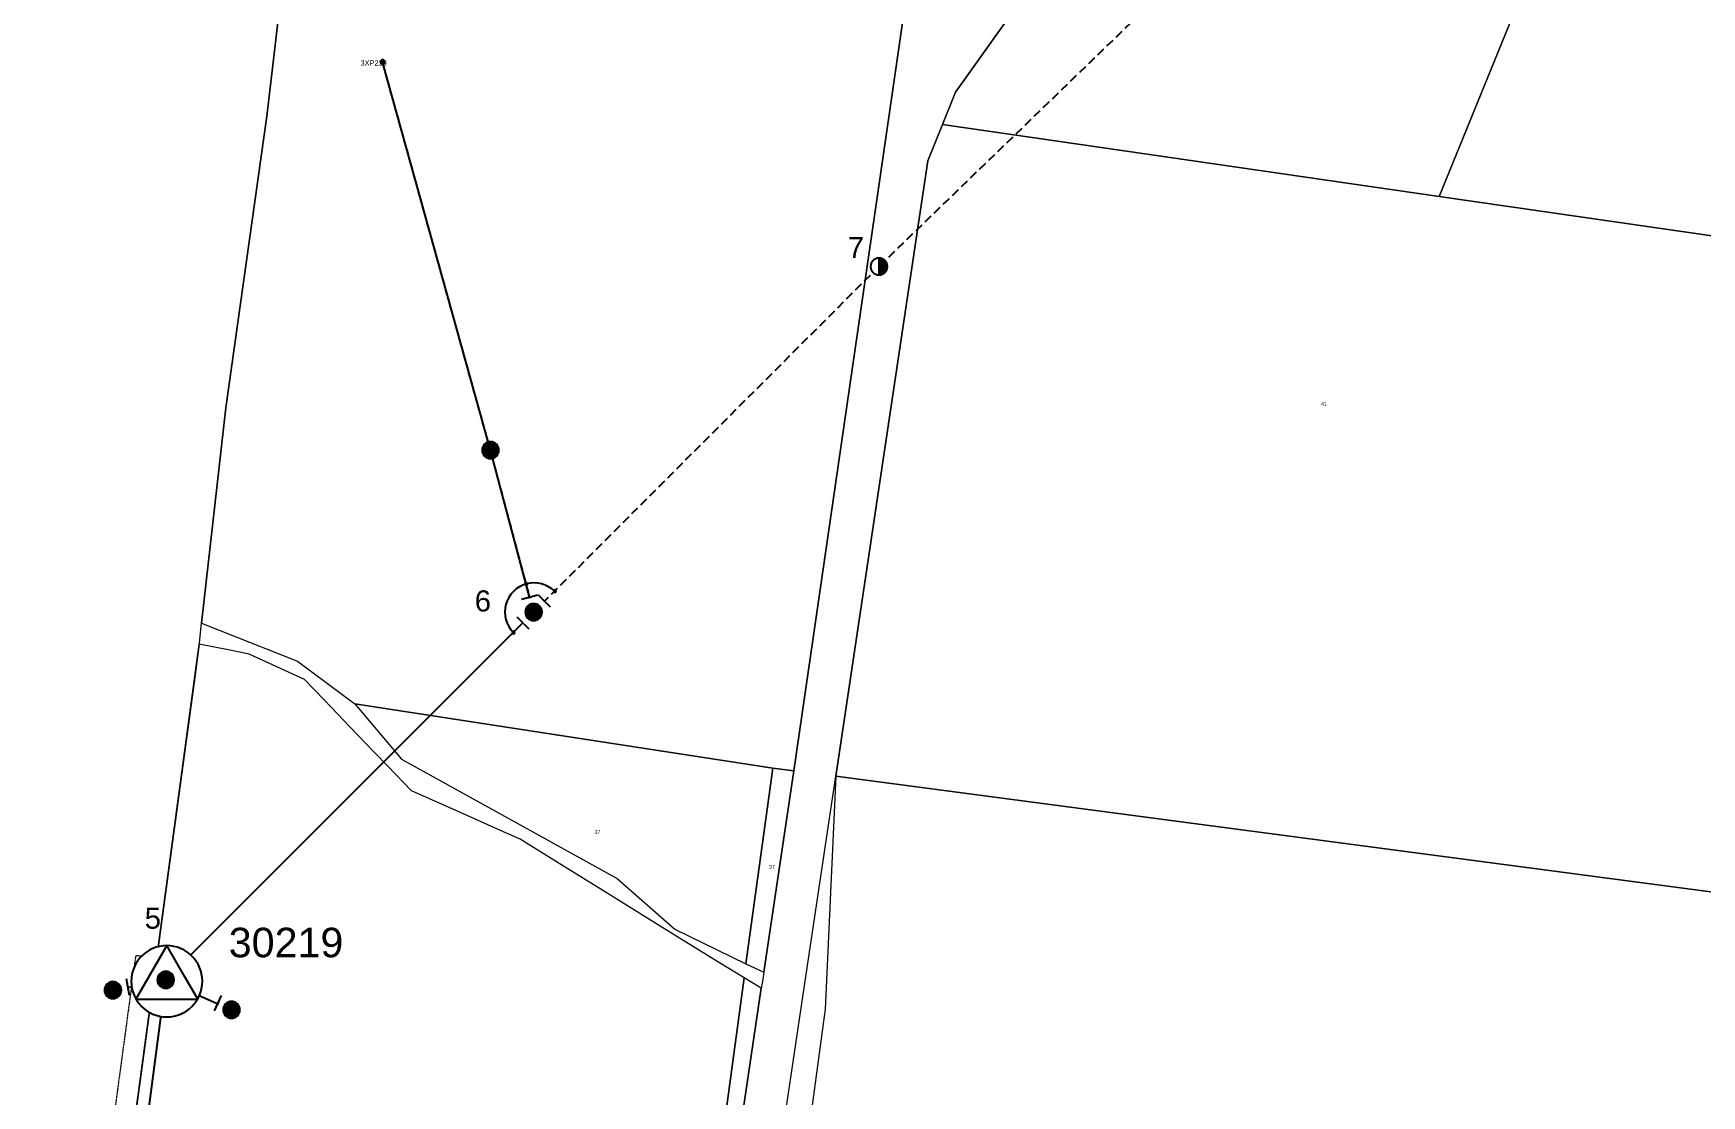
# Model space of a CAD drawing. Header units: metres. Extents: x 257896 to 264438, y 6185680 to 6189085.
# Drawn here: x 261046 to 261838, y 6187561 to 6188065 of the extents above; entities that cross this region are included whole.
import ezdxf
from ezdxf.enums import TextEntityAlignment as Align

# ---------------------------------------------------------------- set-up
doc = ezdxf.new("R2010")
doc.units = ezdxf.units.M
for name, pattern in [('Cable Exist OH', [1, 1, 0]), ('Cable New OH', [6, 4, -2]), ('HIDDEN', [0.375, 0.25, -0.125]), ('HIDDEN2', [0.1875, 0.125, -0.0625])]:
    doc.linetypes.add(name, pattern=pattern)
doc.layers.get('0').update_dxf_attribs({"color": 6})
for name, color, linetype in [('_User_HV_Exist', 7, 'Continuous'), ('Mains_HV_NEW', 2, 'Continuous'), ('Mains_HV_New_A10', 2, 'Continuous'), ('Mains_HV_New_B10', 2, 'Continuous'), ('Mains_HV_NEW_Hardwired', 2, 'Continuous'), ('Mains_LV_EXT', 7, 'Continuous'), ('OH_Details_NEW', 2, 'Continuous'), ('OH_Details_SP_MISC', 7, 'Continuous'), ('Sub_SP_TR_HV_LV_MOD', 3, 'Continuous'), ('SupportsOH_SP_TR_HV_LV_SL_MOD', 3, 'Continuous'), ('SupportsOH_SP_TR_HV_LV_SL_NEW', 2, 'Continuous')]:
    doc.layers.add(name, color=color, linetype=linetype)
for name, color, linetype, lineweight in [('Cadastre Land Parcels_SP_EXT', 9, 'Continuous', 5), ('Cadastre Other Property_SP_EXT', 9, 'HIDDEN', 5), ('Cadastre Roads_SP_EXT', 9, 'Continuous', 5)]:
    doc.layers.add(name, color=color, linetype=linetype, lineweight=lineweight)
doc.layers.get('0').freeze()
doc.styles.add('iecARIAL', font='arial.ttf', dxfattribs={"height": 2})
doc.styles.add('POLE_LABEL', font='arial.ttf')
doc.styles.get("Standard").update_dxf_attribs({"font": 'arial.ttf'})
doc.linetypes.add('IE Trench HV', pattern='A,7,-0.2,["/",Standard,S=3,R=0,X=0.6,Y=-1.4],-2.5', length=9.7)

# ---------------------------------------------------------------- blocks, each defined once
blk = doc.blocks.new('SUB_POLE_EXT')
blk.add_wipeout([(0, 4.22), (0.42, 4.2), (0.83, 4.14), (1.21, 4.05), (1.62, 3.9), (1.99, 3.72), (2.35, 3.51), (2.68, 3.26), (2.99, 2.99), (3.28, 2.66), (3.52, 2.34), (3.76, 1.92), (3.9, 1.62), (4.04, 1.23), (4.18, 0.63), (4.22, 0), (4.18, -0.61), (4.06, -1.15), (3.9, -1.62), (3.58, -2.24), (3.22, -2.73), (2.97, -3.01), (2.68, -3.26), (2.36, -3.5), (2, -3.72), (1.64, -3.89), (1.25, -4.03), (0.82, -4.14), (0.42, -4.2), (0, -4.22), (-0.41, -4.2), (-0.8, -4.15), (-1.21, -4.05), (-1.62, -3.9), (-1.99, -3.73), (-2.35, -3.51), (-2.68, -3.26), (-2.96, -3.02), (-3.23, -2.72), (-3.51, -2.35), (-3.71, -2.01), (-3.91, -1.6), (-4.05, -1.21), (-4.16, -0.76), (-4.22, -0.14), (-4.21, 0.39), (-4.14, 0.83), (-4.03, 1.27), (-3.9, 1.63), (-3.71, 2.02), (-3.5, 2.37), (-3.28, 2.67), (-2.99, 2.99), (-2.68, 3.27), (-2.33, 3.52), (-1.98, 3.73), (-1.63, 3.9), (-1.2, 4.05), (-0.78, 4.15), (-0.4, 4.21)])
blk.add_line((2.16, 0.48), (2.16, 0.48, 0))
blk.add_lwpolyline([(-4.22, 0, 1), (4.22, 0, 1)], format="xyb", close=True)
blk.add_lwpolyline([(2.14, 0.52), (0, 4.22), (-3.66, -2.11), (3.66, -2.11)], close=True)
for tag, height, flags, p in [('ASSET_NUM', 3.5, 8, (2, 2)), ('STREET_CODE', 0.2, 9, (1.5, 0)), ('CONSTRUCTED_VOLTAGE', 0.2, 9, (1.5, -0.2)), ('OPERATING_VOLTAGE', 0.2, 9, (1.5, -0.6)), ('OPERATED_BY', 0.2, 9, (1.5, -0.8)), ('ORIENTATION', 0.2, 9, (1.5, -1.2)), ('OWNED_BY', 0.2, 9, (1.5, -1.4)), ('SECONDARY_VOLTAGE', 0.2, 9, (1.5, -1.6)), ('STATE', 0.2, 9, (1.5, -1.8)), ('SUBSTATION_TYPE', 0.2, 9, (1.5, -2)), ('NO_PHASES', 0.2, 9, (1.5, -0.4)), ('MAINTAINED_BY', 0.2, 9, (1.5, -1)), ('STREETNAME', 0.2, 9, (1.5, -2.8)), ('SUBURB', 0.2, 9, (1.5, -3)), ('Z', 0.2, 1, (1.5, -3.4)), ('USAGE', 0.2, 9, (1.5, -2.2)), ('LEGEND', 0.2, 9, (1.5, -2.4)), ('LOCATION', 0.2, 9, (1.5, -2.6)), ('NOTES', 0.2, 9, (1.5, -3.2))]:
    blk.add_attdef(tag, text='', height=height, dxfattribs=dict(flags=flags)).set_placement(p, align=Align.MIDDLE_LEFT)
blk = doc.blocks.new('POLE_EXT')
blk.add_hatch(color=256).paths.add_polyline_path([(-1, 0, 1), (1, 0, 1)])
blk.add_lwpolyline([(-1, 0, 1), (1, 0, 1)], format="xyb", close=True)
for tag, height, flags, p in [('pNumber', 2.5, 8, (-17.84, 2.07)), ('OWNED_BY', 0.2, 9, (1.35, -0.4)), ('SPECIAL_USE', 0.2, 9, (1.35, -0.8)), ('STATE', 0.2, 9, (1.35, -1)), ('cLV', 0.2, 9, (1.35, -1.4)), ('hDepth', 0.2, 9, (1.35, -1.6)), ('hDia', 0.2, 9, (1.35, -1.8)), ('cHV', 0.2, 9, (1.35, -2)), ('PARENT', 0.2, 9, (1.35, -0.6)), ('USAGE', 0.2, 9, (1.35, -1.2)), ('cLinedev', 0.2, 9, (1.35, -3.4)), ('pExisting', 0.2, 9, (1.35, -3.8)), ('LBRACKET', 0.2, 9, (1.35, -2.2)), ('LExisting', 0.2, 9, (1.35, -2.4)), ('LANTNUMBER', 0.2, 9, (1.35, -2.6)), ('LOther', 0.2, 9, (1.35, -2.8)), ('LRemove', 0.2, 9, (1.35, -3)), ('LEGEND', 0.2, 9, (1.35, -3.2)), ('LOCATION', 0.2, 9, (1.35, -3.6)), ('PFNUMBER', 0.2, 9, (1.35, -4)), ('pFooting', 0.2, 9, (1.35, -4.4)), ('pNew', 0.2, 9, (1.35, -4.6)), ('pRelocate', 0.2, 9, (1.35, -5)), ('pRemove', 0.2, 9, (1.35, -5.2)), ('pReplace', 0.2, 9, (1.35, -5.4)), ('pStay', 0.2, 9, (1.35, -5.6)), ('pType', 0.2, 9, (1.35, -5.8)), ('NEWPFNUMBER', 0.2, 9, (1.35, -4.2)), ('cspan', 0.2, 9, (1.35, -6)), ('STREETNAME', 0.2, 9, (1.35, -6.2)), ('SUBURB', 0.2, 9, (1.35, -6.4)), ('OPERATED_BY', 0.2, 9, (1.36, -7.01)), ('NOTES', 0.2, 9, (1.35, -6.6)), ('MAINTAINED_BY', 0.2, 9, (1.36, -6.81))]:
    blk.add_attdef(tag, text='', height=height, dxfattribs=dict(flags=flags)).set_placement(p, align=Align.MIDDLE_LEFT)
at = {"style": 'POLE_LABEL'}
for tag, height, flags, p in [('ASSET_NUM', 2.5, 8, (2, 2)), ('STRUCTURE_PLANT_NUMBER', 0.2, 9, (1.35, 0.03)), ('STREET_CODE', 0.2, 9, (1.35, -0.2))]:
    blk.add_attdef(tag, text='', height=height, dxfattribs=dict(at, flags=flags)).set_placement(p, align=Align.MIDDLE_LEFT)
at = {"flags": 1}
blk.add_attdef('Z', (1.35, -7.33), '', height=0.2, dxfattribs=at)
blk = doc.blocks.new('*U41')
at = {"flags": 9}
for tag, p in [('USAGE', (0, -1.4)), ('NOTES', (0, -1.6))]:
    blk.add_attdef(tag, text='', height=0.2, dxfattribs=at).set_placement(p, align=Align.MIDDLE_LEFT)
blk.add_wipeout([(-0.02, 0.25), (1.8, 0.38), (1.83, -0.13), (0.02, -0.25)])
blk.add_line((1.88, -0.87), (1.75, 1.12))
at = {"flags": 1}
blk.add_attdef('Z', (0, 0), '', height=0.2, dxfattribs=at)
at = {"flags": 9}
for tag, p in [('CONNECTOR_TYPE', (0, 0)), ('CONSTRUCTED_VOLTAGE', (0, -0.2)), ('OPERATING_VOLTAGE', (0, -0.6)), ('ORIENTATION', (0, -0.8)), ('OWNED_BY', (0, -1)), ('STATE', (0, -1.2)), ('NO_PHASES', (0, -0.4))]:
    blk.add_attdef(tag, text='', height=0.2, dxfattribs=at).set_placement(p, align=Align.MIDDLE_LEFT)
blk = doc.blocks.new('*U42')
at = {"flags": 9}
blk.add_attdef('NOTES', text='', height=0.2, dxfattribs=at).set_placement((0, -1.6), align=Align.MIDDLE_LEFT)
blk.add_wipeout([(0.02, 0.25), (1.84, 0.09), (1.79, -0.41), (-0.02, -0.25)])
blk.add_line((1.73, -1.16), (1.9, 0.83))
at = {"flags": 1}
blk.add_attdef('Z', (0, 0), '', height=0.2, dxfattribs=at)
at = {"flags": 9}
for tag, p in [('CONNECTOR_TYPE', (0, 0)), ('CONSTRUCTED_VOLTAGE', (0, -0.2)), ('OPERATING_VOLTAGE', (0, -0.6)), ('ORIENTATION', (0, -0.8)), ('OWNED_BY', (0, -1)), ('STATE', (0, -1.2)), ('NO_PHASES', (0, -0.4)), ('USAGE', (0, -1.4))]:
    blk.add_attdef(tag, text='', height=0.2, dxfattribs=at).set_placement(p, align=Align.MIDDLE_LEFT)
blk = doc.blocks.new('POLE_REPLACE_NEW')
for tag, height, flags, p in [('ASSET_NUM', 2.5, 8, (2, 2)), ('cLinedev', 0.2, 9, (1.5, -3.2)), ('LExisting', 0.2, 9, (1.5, -2.2)), ('LANTNUMBER', 0.2, 9, (1.5, -2.4)), ('LOther', 0.2, 9, (1.5, -2.6)), ('LRemove', 0.2, 9, (1.5, -2.8)), ('LEGEND', 0.2, 9, (1.5, -3)), ('pExisting', 0.2, 9, (1.5, -3.4)), ('PFNUMBER', 0.2, 9, (1.5, -3.6)), ('NEWPFNUMBER', 0.2, 9, (1.5, -3.8)), ('pFooting', 0.2, 9, (1.5, -4)), ('cspan', 0.2, 9, (1.5, -5.6)), ('SUBURB', 0.2, 9, (1.5, -5.8)), ('STREETNAME', 0.2, 9, (1.5, -6)), ('pNew', 0.2, 9, (1.5, -4.2)), ('pNumber', 0.2, 9, (1.5, -4.4)), ('pRelocate', 0.2, 9, (1.5, -4.6)), ('pRemove', 0.2, 9, (1.5, -4.8)), ('pReplace', 0.2, 9, (1.5, -5)), ('pStay', 0.2, 9, (1.5, -5.2)), ('pType', 0.2, 9, (1.5, -5.4)), ('OPERATED_BY', 0.2, 9, (1.5, -6.6)), ('Z', 0.2, 1, (1.5, -7)), ('LOCATION', 0.2, 9, (1.5, -6.2)), ('NOTES', 0.2, 9, (1.5, -6.4)), ('MAINTAINED_BY', 0.2, 9, (1.5, -6.8))]:
    blk.add_attdef(tag, text='', height=height, dxfattribs=dict(flags=flags)).set_placement(p, align=Align.MIDDLE_LEFT)
blk.add_wipeout([(0, 1), (-0.13, 0.99), (-0.25, 0.97), (-0.37, 0.93), (-0.48, 0.88), (-0.59, 0.81), (-0.68, 0.73), (-0.77, 0.64), (-0.84, 0.54), (-0.9, 0.43), (-0.95, 0.31), (-0.98, 0.19), (-1, 0.06), (-1, -0.06), (-0.98, -0.19), (-0.95, -0.31), (-0.9, -0.43), (-0.84, -0.54), (-0.77, -0.64), (-0.68, -0.73), (-0.59, -0.81), (-0.48, -0.88), (-0.37, -0.93), (-0.25, -0.97), (-0.13, -0.99), (0, -1), (0.13, -0.99), (0.25, -0.97), (0.37, -0.93), (0.48, -0.88), (0.59, -0.81), (0.68, -0.73), (0.77, -0.64), (0.84, -0.54), (0.9, -0.43), (0.95, -0.31), (0.98, -0.19), (1, -0.06), (1, 0.06), (0.98, 0.19), (0.95, 0.31), (0.9, 0.43), (0.84, 0.54), (0.77, 0.64), (0.68, 0.73), (0.59, 0.81), (0.48, 0.88), (0.37, 0.93), (0.25, 0.97), (0.13, 0.99)])
h = blk.add_hatch(color=256)
edge = h.paths.add_edge_path()
edge.add_arc((0, 0), 1, 270, 450)
edge.add_line((0, 1), (0, -1))
blk.add_lwpolyline([(0, 1), (0, -1)])
at = {"lineweight": -3}
blk.add_arc((0, 0), 1, 90, 270, dxfattribs=at)
blk.add_arc((0, 0), 1, 270, 90)
at = {"style": 'POLE_LABEL', "flags": 9}
blk.add_attdef('STRUCTURE_PLANT_NUMBER', text='', height=0.2, dxfattribs=at).set_placement((1.5, 0.24), align=Align.MIDDLE_LEFT)
at = {"flags": 9}
for tag, p in [('STREET_CODE', (1.5, 0)), ('OWNED_BY', (1.5, -0.2)), ('SPECIAL_USE', (1.5, -0.6)), ('STATE', (1.5, -0.8)), ('cLV', (1.5, -1.2)), ('cHV', (1.5, -1.8)), ('PARENT', (1.5, -0.4)), ('USAGE', (1.5, -1)), ('hDepth', (1.5, -1.4)), ('hDia', (1.5, -1.6)), ('LBRACKET', (1.5, -2))]:
    blk.add_attdef(tag, text='', height=0.2, dxfattribs=at).set_placement(p, align=Align.MIDDLE_LEFT)
blk = doc.blocks.new('End Shackle_NEW')
at = {"flags": 9}
for tag, p in [('STATE', (0, -1.2)), ('OPERATED_BY', (0, -2.01)), ('USAGE', (0, -1.4)), ('NOTES', (0, -1.6)), ('MAINTAINED_BY', (0, -1.81))]:
    blk.add_attdef(tag, text='', height=0.2, dxfattribs=at).set_placement(p, align=Align.MIDDLE_LEFT)
blk.add_wipeout([(-0.25, 0), (-0.25, 1.81), (0.25, 1.82), (0.25, 0)])
blk.add_line((1, 1.81), (-1, 1.81))
at = {"flags": 1}
blk.add_attdef('Z', (0, 0), '', height=0.2, dxfattribs=at)
at = {"flags": 9}
for tag, p in [('CONNECTOR_TYPE', (0, 0)), ('CONSTRUCTED_VOLTAGE', (0, -0.2)), ('OPERATING_VOLTAGE', (0, -0.6)), ('ORIENTATION', (0, -0.8)), ('OWNED_BY', (0, -1)), ('NO_PHASES', (0, -0.4))]:
    blk.add_attdef(tag, text='', height=0.2, dxfattribs=at).set_placement(p, align=Align.MIDDLE_LEFT)
blk = doc.blocks.new('BOND POINT')
blk.add_hatch(color=256).paths.add_polyline_path([(-1, 0, 1), (1, 0, 1)])
blk.add_lwpolyline([(-1, 0, 1), (1, 0, 1)], format="xyb", close=True)

msp = doc.modelspace()

# ---------------------------------------------------------------- linework, layer by layer
at = {"layer": '_User_HV_Exist', "color": 7, "linetype": 'Cable Exist OH', "flags": 128}
msp.add_lwpolyline([(261283.78, 6187790.43), (261263.25, 6187867.28), (261212.04, 6188051.35)], dxfattribs=at)
at = {"layer": 'Cadastre Land Parcels_SP_EXT', "linetype": 'Continuous'}
for points in [[(262058.81, 6188772.43), (261664.62, 6188829.94), (261657.72, 6188811.74), (261589.8, 6188632.82), (261280.39, 6188673.48), (261277.24, 6188520), (261365.78, 6188310.04), (261445.89, 6188256.71), (261455.75, 6188244.97), (261663.49, 6188319.22), (261709.34, 6188209.73), (261754.63, 6188088.79), (261713.33, 6187987.6), (261947.96, 6187953.66), (262058.81, 6188772.43)], [(261472.68, 6188166.15), (261178.75, 6188207.01), (261164.97, 6188091.66), (261157.19, 6188025.64), (261137.66, 6187887.27), (261126.2, 6187785.19), (261171.64, 6187767.27), (261193.3, 6187751.06), (261198.84, 6187746.99), (261198.85, 6187746.97), (261397.19, 6187716.49), (261407.17, 6187715.21), (261449.5, 6188006.63), (261456, 6188051.38), (261472.68, 6188166.15)], [(261754.63, 6188088.79), (261636.74, 6188091), (261529.6, 6188101.22), (261483.78, 6188036.97), (261477.61, 6188021.69), (261713.33, 6187987.6), (261754.63, 6188088.79)], [(261906.72, 6187649.35), (261947.96, 6187953.66), (261713.33, 6187987.6), (261477.61, 6188021.69), (261470.67, 6188004.5), (261427.14, 6187712.66), (261906.72, 6187649.35)], [(261397.19, 6187716.49), (261198.85, 6187746.97), (261221.03, 6187720.8), (261323.39, 6187664.16), (261350.68, 6187640.1), (261384.44, 6187623.65), (261397.19, 6187716.49)], [(261407.17, 6187715.21), (261397.19, 6187716.49), (261384.44, 6187623.65), (261392.87, 6187619.71), (261407.17, 6187715.21)], [(261906.72, 6187649.35), (261427.14, 6187712.66), (261422.1, 6187602.14), (261421.15, 6187595.24), (261412.94, 6187535.45), (261497.47, 6187482.92), (261653.98, 6187385.67), (261687.52, 6187364.83), (261835.75, 6187199.97), (261837.72, 6187154.76), (261837.89, 6187150.94), (261906.72, 6187649.35)], [(261391.74, 6187612.13), (261383.53, 6187617.02), (261349.02, 6187361.73), (261357.03, 6187378.34), (261375.78, 6187504.61), (261379.05, 6187526.7), (261391.74, 6187612.13)]]:
    msp.add_lwpolyline(points, close=True, dxfattribs=at)
for points in [[(261008.08, 6187347.93), (261055.4, 6187336.82), (261065.22, 6187333.86), (261125.08, 6187775.29), (261125.16, 6187775.84), (261126.2, 6187785.19), (261137.66, 6187887.27), (261157.19, 6188025.64), (261164.97, 6188091.66)], [(261349.02, 6187361.73), (261383.53, 6187617.02), (261379.2, 6187619.7), (261369.07, 6187625.98), (261343.81, 6187641.63), (261316.07, 6187658.81), (261294.56, 6187672.14), (261277.29, 6187682.84), (261265.16, 6187688.24), (261249.38, 6187695.25), (261225.83, 6187705.72), (261214.49, 6187717.51), (261207.97, 6187724.29), (261196.57, 6187736.14), (261184.46, 6187748.73), (261175.09, 6187758.47), (261148.75, 6187770.56), (261138.86, 6187772.54), (261125.08, 6187775.28), (261122.94, 6187759.55), (261111.89, 6187678.03), (261065.22, 6187333.85)]]:
    msp.add_lwpolyline(points, dxfattribs=at)
at = {"layer": 'Cadastre Other Property_SP_EXT', "linetype": 'HIDDEN2'}
msp.add_lwpolyline([(261055.52, 6187336.78), (261065.22, 6187333.85), (261104.87, 6187626.27), (261094.96, 6187627.62), (261055.52, 6187336.78)], close=True, dxfattribs=at)
at = {"layer": 'Cadastre Roads_SP_EXT', "linetype": 'Continuous'}
msp.add_lwpolyline([(261472.68, 6188166.15), (261456, 6188051.38), (261449.5, 6188006.63), (261407.17, 6187715.21), (261392.87, 6187619.71), (261392.22, 6187615.34), (261391.73, 6187612.13), (261379.05, 6187526.7), (261390.22, 6187522.97), (261398.32, 6187520.27), (261400.03, 6187531.63), (261400.03, 6187531.63), (261410.99, 6187604.84), (261427.14, 6187712.66), (261470.67, 6188004.5), (261477.61, 6188021.69), (261483.78, 6188036.97), (261529.6, 6188101.22)], dxfattribs=at)
at = {"layer": 'Mains_HV_New_A10', "linetype": 'IE Trench HV'}
msp.add_lwpolyline([(261073.32, 6187319.52), (261072.31, 6187319.7), (261072.54, 6187337.09), (261087.63, 6187442.77), (261099.35, 6187540.29), (261109.2, 6187616.17), (261283.72, 6187790.49)], dxfattribs=at)
at = {"layer": 'Mains_HV_New_B10', "linetype": 'Cable New OH'}
msp.add_lwpolyline([(261283.72, 6187790.49), (261447.87, 6187954.66), (261599.6, 6188101.38)], dxfattribs=at)
at = {"layer": 'Mains_HV_NEW_Hardwired', "linetype": 'Continuous'}
msp.add_arc((261283.93, 6187790.5), 13.87, 44.91596, 225.03859, dxfattribs=at).dxf.unprotected_set("ltscale", 0)
at = {"layer": 'OH_Details_SP_MISC', "color": 7, "linetype": 'Continuous'}
msp.add_lwpolyline([(261283.72, 6187790.49), (261263.25, 6187867.28), (261212.04, 6188051.35)], dxfattribs=at)
at = {"layer": 'OH_Details_SP_MISC', "color": 7, "linetype": 'Continuous', "flags": 128}
for points in [[(261109.72, 6187615.45), (261084.15, 6187611.26)], [(261109.72, 6187615.45), (261140.42, 6187601.91)]]:
    msp.add_lwpolyline(points, dxfattribs=at)

# ---------------------------------------------------------------- block references
at = {"layer": 'Mains_HV_NEW_Hardwired', "color": 7, "linetype": 'Continuous', "xscale": 0.6, "yscale": 0.6, "zscale": 0.6}
for p in [(261280.22, 6187803.76), (261293.75, 6187800.4), (261274.13, 6187780.8)]:
    msp.add_blockref('BOND POINT', p, dxfattribs=at).dxf.unprotected_set("ltscale", 0)
at = {"layer": 'SupportsOH_SP_TR_HV_LV_SL_MOD'}
ref = msp.add_blockref('POLE_EXT', (261212.04, 6188051.35), dxfattribs=at)
ref.add_attrib('ASSET_NUM', '3XP239', dxfattribs={"layer": '0', "height": 2.5, "style": 'POLE_LABEL'}).set_placement((261214.04, 6188052.1), align=Align.TOP_RIGHT)
at = {"layer": 'SupportsOH_SP_TR_HV_LV_SL_MOD', "xscale": 4, "yscale": 4, "zscale": 4}
msp.add_blockref('POLE_EXT', (261263.25, 6187867.28), dxfattribs=at)

# ---------------------------------------------------------------- texts
at = {"layer": 'Cadastre Land Parcels_SP_EXT'}
for s, p in [('41', (261657.24, 6187888.24)), ('37', (261312.6, 6187685.36)), ('37', (261395.42, 6187668.76))]:
    msp.add_text(s, height=1.8, dxfattribs=at).set_placement(p)

# ---------------------------------------------------------------- next in the draw order: block references
at = {"layer": 'Mains_LV_EXT', "xscale": 4, "yscale": 4, "zscale": 4}
for name, p, rotation in [('*U41', (261084.15, 6187611.26), 7.149776502486215), ('*U42', (261140.42, 6187601.91), 160.2113589200939)]:
    msp.add_blockref(name, p, dxfattribs=dict(at, rotation=rotation))
at = {"layer": 'OH_Details_NEW', "color": 7, "linetype": 'Continuous', "xscale": 4, "yscale": 4, "zscale": 4, "rotation": 14.92630865703708}
msp.add_blockref('End Shackle_NEW', (261283.72, 6187790.49), dxfattribs=at).dxf.unprotected_set("ltscale", 0)
at = {"layer": 'SupportsOH_SP_TR_HV_LV_SL_NEW', "color": 7, "linetype": 'Continuous'}
ref = msp.add_blockref('POLE_REPLACE_NEW', (261447.56, 6187954.35), dxfattribs=dict(at, xscale=4, yscale=4, zscale=4))
ref.add_attrib('pNumber', '7', dxfattribs={"height": 10, "style": 'iecARIAL'}).set_placement((261432.72, 6187963.35), align=Align.MIDDLE_LEFT)

# ---------------------------------------------------------------- next in the draw order: block references
at = {"layer": 'Mains_HV_NEW', "color": 7, "linetype": 'Continuous', "xscale": 4, "yscale": 4, "zscale": 4, "rotation": 315.0036125851856}
msp.add_blockref('End Shackle_NEW', (261283.72, 6187790.49), dxfattribs=at).dxf.unprotected_set("ltscale", 0)
at = {"layer": 'Sub_SP_TR_HV_LV_MOD'}
ref = msp.add_blockref('SUB_POLE_EXT', (261109.71, 6187615.45), dxfattribs=dict(at, xscale=4, yscale=4, zscale=4))
ref.add_attrib('ASSET_NUM', '30219', dxfattribs={"layer": '0', "height": 14}).set_placement((261193.47, 6187633.82), align=Align.MIDDLE_RIGHT)
at = {"layer": 'SupportsOH_SP_TR_HV_LV_SL_MOD', "xscale": 4, "yscale": 4, "zscale": 4}
msp.add_blockref('POLE_EXT', (261084.15, 6187611.26), dxfattribs=at)

# ---------------------------------------------------------------- next in the draw order: block references
at = {"layer": 'Mains_HV_NEW', "color": 7, "linetype": 'Continuous', "xscale": 4, "yscale": 4, "zscale": 4, "rotation": 134.9663790458432}
msp.add_blockref('End Shackle_NEW', (261283.72, 6187790.49), dxfattribs=at).dxf.unprotected_set("ltscale", 0)
at = {"layer": 'SupportsOH_SP_TR_HV_LV_SL_MOD', "color": 7, "linetype": 'Continuous'}
ref = msp.add_blockref('POLE_EXT', (261109.2, 6187616.17), dxfattribs=dict(at, xscale=4, yscale=4, zscale=4))
ref.add_attrib('pNumber', '5', dxfattribs={"height": 10, "style": 'iecARIAL'}).set_placement((261099.19, 6187645.37), align=Align.MIDDLE_LEFT)
at = {"layer": 'SupportsOH_SP_TR_HV_LV_SL_MOD', "xscale": 4, "yscale": 4, "zscale": 4}
msp.add_blockref('POLE_EXT', (261140.42, 6187601.91), dxfattribs=at)

# ---------------------------------------------------------------- next in the draw order: block references
at = {"layer": 'SupportsOH_SP_TR_HV_LV_SL_MOD', "color": 7, "linetype": 'Continuous'}
ref = msp.add_blockref('POLE_EXT', (261283.72, 6187790.49), dxfattribs=dict(at, xscale=4, yscale=4, zscale=4))
ref.add_attrib('pNumber', '6', dxfattribs={"height": 10, "style": 'iecARIAL'}).set_placement((261255.77, 6187795.79), align=Align.MIDDLE_LEFT)

doc.saveas('drawing.dxf')
